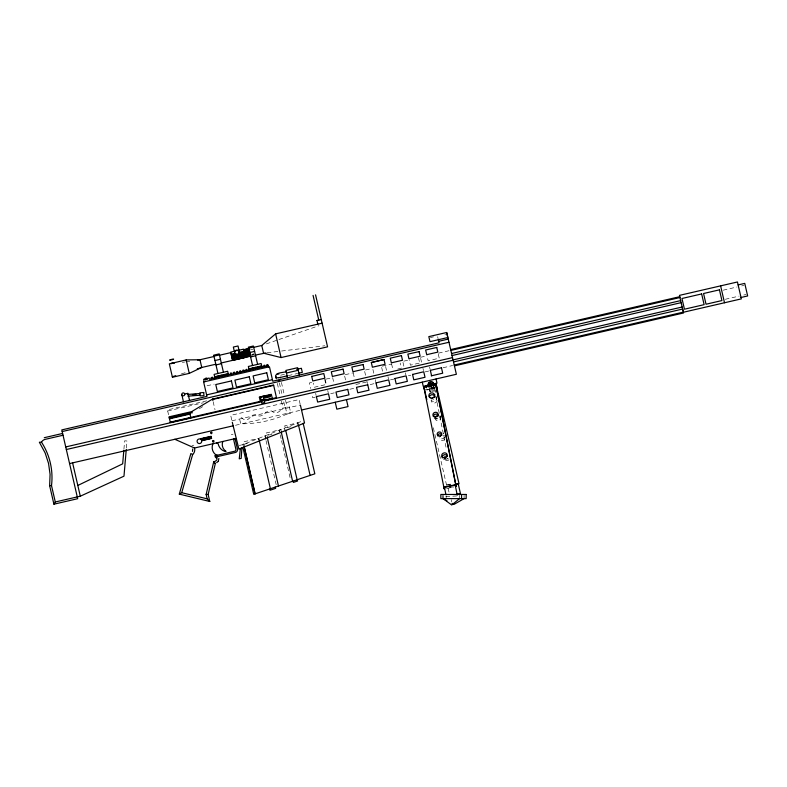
<?xml version="1.0" encoding="UTF-8"?>
<svg xmlns="http://www.w3.org/2000/svg" width="787" height="787" viewBox="0 0 787 787"><rect width="100%" height="100%" fill="white"/><g stroke="black" fill="none" stroke-linecap="round" stroke-linejoin="round"><path stroke-width="0.59" stroke-dasharray="3.94 2.95" d="M123.923 449.121L124.631 440.809L126.973 441.005L126.353 448.285M199.298 408.709L203.479 406.2M239.258 445.472L242.799 444.655L301.687 421.301M266.34 343.899L277.781 339.935M278.923 339.541L318.981 325.68M181.374 373.904L185.899 372.477M191.939 445.629L193.838 445.176M250.6 349.694L252.893 349.172M251.692 354.425L253.955 353.786M251.84 355.045L254.132 354.514M251.86 355.134L254.152 354.603M207.03 385.778L214.212 384.125M430.381 337.574L433.519 336.846M280.634 375.222L285.829 374.022M288.288 375.606L297.643 373.441M206.686 400.839L167.434 409.899L168.703 415.418M167.68 410.981L203.371 402.747M311.721 382.423L309.33 382.974L310.599 388.473M326.064 379.108L332.045 377.73M345.198 374.691L353.56 372.763M365.522 369.998L371.494 368.621M382.256 366.132L391.818 363.928M403.77 361.164L408.551 360.062M420.514 357.298L426.485 355.921M438.448 353.166L449.2 350.677M723.184 290.196L737.055 286.989M741.679 285.917L743.99 285.386M397.779 369.024L401.34 368.198L400.14 363.004M355.872 384.469L367.086 381.882M725.28 299.286L739.16 296.089M743.784 295.017L746.096 294.486M315.144 397.268L312.754 397.819L311.898 394.11M330.688 393.677L334.278 392.851M349.822 389.26L354.603 388.158M370.146 384.568L374.927 383.466M390.46 379.875L394.051 379.049M408.394 375.743L410.784 375.183M425.137 371.877L428.718 371.051M443.061 367.736L452.633 365.522M231.939 420.789L300.359 404.99M235.461 425.275L300.349 410.293M286.97 414.051L290.806 413.165L289.331 406.761L281.598 408.551A6.227 6.227 0 0 1 271.377 410.903L265.75 412.201A6.788 6.788 0 0 1 255.411 414.592L250.738 415.674A4.958 4.958 0 0 1 241.766 417.74L239.435 418.281L240.714 423.8A110.544 110.544 0 0 0 286.97 414.051L285.494 407.646M430.43 388.198L434.581 387.243L435.801 392.497M231.28 434.601L233.08 434.188M424.606 390.027L434.532 387.735M436.942 387.538L426.918 389.85L427.125 390.736L437.139 388.424M290.964 426.711L283.999 428.315L284.983 430.794M265.74 439.421L264.924 435.88L272.292 434.188M243.704 444.301L248.535 443.189M446.534 484.989L453.145 483.464M447.39 485.087L450.902 484.271M429.968 391.355L434.65 390.391L434.817 391.1L432.476 391.582M449.515 487.606L453.096 486.868M446.593 488.481L453.745 487.005M182.358 362.374L184.709 362.03M185.88 361.853L191.753 360.977M267.147 352.773L280.379 351.169M281.579 351.022L324.854 345.778M445.885 496.587L456.972 495.958M445.599 334.849L444.921 334.495M298.942 425.255L297.968 422.776L284.678 425.846L286.124 430.341M281.667 432.102L280.693 429.633L266.232 432.968L267.728 437.631M280.113 432.722L279.139 430.243L279.651 432.486M264.924 435.88L265.908 438.359M259.74 440.799L258.766 438.329L243.045 441.96L244.688 446.77M259.376 440.946L258.402 438.477L258.933 440.789M242.799 444.655L243.783 447.134M437.641 336.708L438.113 338.715M438.3 354.14L439.235 358.193L428.128 360.761L426.957 355.694M429.594 367.086L430.096 369.28M440.602 417.513L440.228 415.88A2.774 2.587 -13 0 1 435.477 418.31M429.387 388.434L430.597 393.697M420.642 358.321L421.616 362.571L410.411 365.168L409.181 359.846M422.944 368.326L423.495 370.677M418.468 357.701L419.687 363.023M448.128 488.314L449.623 494.767M433.322 427.744L446.632 485.431M402.974 362.354L403.938 366.506M405.384 372.792L405.876 374.917M391.572 363.889L393.018 370.126M385.61 366.486L386.633 370.893M387.961 376.668L388.473 378.881M381.665 367.401L382.679 371.808M372.91 369.428L373.923 373.825M375.261 379.6L375.773 381.813M364.676 371.444L365.748 376.088M366.939 381.272L367.49 383.643M353.196 372.881L354.534 378.675M344.667 376.078L345.739 380.721M332.635 377.622L333.983 383.436M325.12 379.236L326.33 384.469L314.22 387.263L313.256 383.082M327.726 390.509L328.248 392.762M324.697 379.334L325.907 384.568M315.617 393.303L316.138 395.556M300.191 404.252L299.109 399.56L230.689 415.359L232.027 421.173M297.447 422.983L297.939 425.098M281.421 382.423L284.422 395.438M285.514 400.17L287.157 407.263M279.375 382.895L282.376 395.91M283.743 401.823L285.11 407.735M277.329 383.367L280.064 395.192M281.431 401.114L283.064 408.207M280.192 434.827L281.284 439.53M281.549 440.7L284.264 452.446M284.53 453.617L290.226 478.28M266.016 440.602L276.64 486.622M213.149 401.695L215.008 409.732M434.149 387.745L435.536 394.7M435.772 395.9L439.608 415.113M439.844 416.313L446.062 447.537M429.456 388.709L430.125 392.064M446.15 495.751L446.18 497.866M464.094 495.397L464.094 498.201M459.323 495.397L459.323 498.201M451.718 499.676L451.718 501.811M443.081 495.397L443.081 498.201M442.914 495.397L442.914 498.201M432.417 387.696A1.279 1.141 -13 0 1 430.873 387.834M432.624 387.548A1.377 1.289 -13 0 1 430.961 387.725M433.096 387.479A2.764 2.469 -13 0 1 431.089 388.139M433.558 387.794A3.079 2.873 -13 0 1 430.558 388.483M432.771 387.706A3.079 2.873 -13 0 1 431.217 388.06M433.578 399.471A2.902 2.597 -13 0 1 432.88 399.757M437.828 418.045A2.646 2.371 -13 0 1 434.099 418.212M447.321 458.319A2.794 2.499 -13 0 1 446.878 458.86M446.298 459.283A2.794 2.499 -13 0 1 443.514 459.411M435.988 396.687A3.01 2.814 -13 0 1 435.782 400.672A3.01 2.814 -13 0 1 431.542 400.593M444.793 436.893A2.823 2.636 -13 0 1 440.022 437.995M442.973 433.617A2.823 2.636 -13 0 1 443.632 433.893M448.275 458.408A2.312 2.164 -13 0 1 446.613 459.018M437.139 400.327A3.01 2.814 -13 0 1 433.991 403.092A3.01 2.814 -13 0 1 431.148 400.219M435.772 397.858A3.01 2.814 -13 0 1 436.805 398.911M439.953 416.343A2.774 2.587 -13 0 1 438.831 420.563A2.774 2.587 -13 0 1 435.142 418.094M444.852 439.166A2.823 2.636 -13 0 1 439.677 437.739M443.347 435.25A2.823 2.636 -13 0 1 444.576 435.959M449.043 459.598A2.312 2.164 -13 0 1 445.058 459.529"/><path stroke-width="1.18" d="M241.914 447.872L241.186 458.378L239.238 458.831L240.399 448.472M123.825 450.312L122.674 463.838L77.815 485.461M126.254 449.495L123.982 476.174L80.294 496.213L55.297 501.978L53.919 504.192L49.64 485.658L50.073 474.305L48.538 463.395L45.134 452.918L39.35 442.215L41.495 442.186A5.647 5.647 0 0 1 45.203 439.353L63.029 435.241M213.71 461.802L215.353 463.386L208.152 494.452L209.775 501.476L207.158 498.83L206.145 494.452L213.71 461.802A5.794 5.794 0 0 0 216.435 460.365A1.741 1.741 0 0 0 216.582 457.975L217.792 456.332M179.298 494.118L190.897 453.528L192.638 454.552L181.728 492.701L179.298 494.118L209.775 501.476M192.49 451.404L192.726 448.954M218.373 461.084L218.875 458.388M218.097 461.457L216.681 462.648M253.68 347.352L261.756 345.483L275.617 333.875L322.109 323.182M459.569 498.614L451.718 505.018L443.081 498.614M170.356 422.55L169.038 416.854L191.644 411.64L212.549 399.078L273.571 384.991L276.483 397.622L264.55 400.376M464.094 498.614L454.02 504.388L451.994 503.336M214.025 356.501L199.977 359.748L186.165 359.915L169.333 363.84L172.432 377.258L189.264 373.372L201.757 367.47L215.815 364.224M173.396 359.374C175.324 357.996 164.276 361.528 172.963 359.521M174.261 363.092C176.18 362.05 169.136 363.643 171.212 363.791M286.183 371.789C282.651 372.763 272.951 372.369 276.267 378.744M172.314 376.766L175.708 375.694M197.232 368.896L201.757 367.47L199.977 359.748L197.626 360.102M44.269 437.7L62.616 433.44M278.283 380.554L279.828 380.21M438.713 341.322L448.236 339.069M316.994 320.535L321.273 319.552M235.864 350.933L230.64 352.133L232.549 360.387L245.416 357.416L243.508 349.162L237.074 350.648M213.946 356.157L219.425 354.888M248.564 348.169L253.601 346.998M219.504 355.242L230.758 352.635M243.37 349.733L249.105 348.425M243.439 350.028L249.154 348.651M243.557 350.549L249.282 349.231M231.122 354.199L234.556 353.402M239.14 352.34L249.459 349.959M231.329 355.085L235.913 354.022M239.346 353.235L249.656 350.854M231.555 356.068L249.892 351.838M214.959 360.544L220.439 359.275M249.577 352.546L254.614 351.386M231.781 357.042L250.118 352.851M232.008 358.055L250.345 353.825M232.214 358.931L250.551 354.691M243.832 356.983L250.709 355.399M233.631 359.856L250.827 355.891M221.295 362.964L250.876 356.127M255.46 355.075L265.947 352.92M215.972 364.922L221.452 363.663M250.591 356.934L255.627 355.773M261.756 345.483L263.547 353.206L281.077 357.564L327.569 346.831L315.557 294.83M205.574 378.242L206.253 378.085M214.654 376.776L228.21 373.648M248.918 368.867L261.707 365.916M205.318 379.718L205.978 379.57M268.092 365.748L209.421 379.295L209.135 378.055L203.636 379.324L204.207 381.813M184.689 394.031L187.906 393.293L189.549 400.416M296.699 369.359L301.372 368.277L302.316 372.359L298.814 373.176M286.458 373.008L298.224 370.293M278.421 377.878L276.65 377.662L275.716 376.353M279.001 377.75L287.127 375.871M206.617 394.897L272.44 379.708M62.183 431.551L448.974 342.256M384.007 359.541L371.307 362.473L372.399 367.224L385.109 364.292L384.007 359.541L371.326 362.551M311.721 376.422L323.801 373.53L324.883 378.193L312.773 380.987L311.691 376.324M343.063 369.133L331.288 371.798L332.37 376.461L344.126 373.746L343.053 369.083M363.082 364.568L351.848 367.047L352.93 371.72L364.135 369.133L363.063 364.46M419.097 351.632L407.863 354.12L408.935 358.783L420.15 356.196L419.068 351.533M436.755 347.451L425.649 350.008L426.721 354.681L437.838 352.114L436.755 347.451M212.638 399.462L273.66 385.374M450.666 349.585L679.761 296.689M450.862 350.422L679.958 297.535M738.127 284.924L744.748 283.389L747.65 295.951L741.02 297.476M169.215 417.631L191.821 412.418M169.372 418.32L189.598 413.657M259.425 397.474L265.976 395.969M268.16 395.458L270.344 394.956M451.571 353.511L680.676 300.614M169.49 418.822L189.982 414.09M264.698 397.189L270.285 395.9M452.043 355.547L681.139 302.651M261.038 400.032L263.979 399.353L261.058 400.111M263.547 400.367L272.282 398.35M170.258 422.147L262.16 400.927M263.635 400.75L269.095 399.491M171.477 422.235L190.828 417.769M65.734 446.927L262.12 401.586M264.521 401.026L452.525 357.623M453.056 359.905L682.152 307.019M66.334 449.525L453.125 360.23M453.519 361.941L682.614 309.055M316.394 396.648L328.474 393.775L329.743 399.275L317.643 402.068L316.374 396.569M347.746 389.408L335.97 392.044L337.239 397.543L348.995 394.828L347.726 389.329M367.755 384.794L356.521 387.302L357.79 392.792L369.005 390.204L367.736 384.715M376.019 382.885L388.699 379.875L389.968 385.364L377.268 388.296L375.999 382.807M394.956 378.508L406.092 375.861L407.361 381.351L396.205 383.928L394.936 378.429M412.555 374.445L423.75 371.779L425.019 377.278L413.805 379.865L412.536 374.366M430.341 370.343L441.448 367.775M454.237 365.03L683.332 312.134M683.362 312.262L741.344 298.873L737.449 281.982L679.456 295.371L683.529 312.98L454.424 365.866M431.266 375.832L442.697 373.195L441.438 367.696M69.571 463.573L233.1 425.826M301.529 410.027L456.371 374.278L446.721 332.488L428.826 336.62L429.987 341.656L447.813 337.534L446.652 332.507M428.984 385.01L423.249 386.328L422.285 382.148M433.568 383.948L437.001 383.151L436.037 378.97M201.206 438.9L211.152 436.598M211.191 436.765L201.246 439.067L211.221 436.874M201.305 439.333L211.26 437.07M201.354 439.53L211.3 437.238M201.403 439.746L211.349 437.444M201.442 439.894L211.388 437.611M201.472 440.061L211.428 437.769M201.541 440.327L211.487 438.034M201.58 440.494L211.526 438.202M201.639 440.75L211.585 438.457L211.083 436.293L199.475 438.969A2.302 2.302 0 0 0 197.094 441.389A2.302 2.302 0 0 0 199.711 443.553A2.302 2.302 0 0 0 201.639 440.75L201.138 438.585M174.832 439.274L194.507 448.01L236.011 438.428M53.919 504.192L77.687 498.702L61.799 429.909L206.961 396.392L203.626 381.951L269.449 366.752L272.784 381.203L439.057 342.817L438.339 339.728M455.84 484.261L458.182 483.72L460.415 493.41L456.903 494.216M455.732 484.585L459.037 483.828L436.352 385.591M455.722 484.713L443.789 487.173L444.202 488.963L423.898 387.361L435.831 384.902L456.135 486.514L435.831 384.902M431.414 386.387L429.072 386.87L428.846 385.748A2.764 2.469 -13 0 1 430.469 381.626A2.764 2.469 -13 0 1 433.539 384.784L433.706 385.492A2.764 2.469 -13 0 0 432.693 382.649M445.914 494.561L444.429 487.31L455.201 485.097L455.496 486.376M277.29 373.835L278.864 374.1M187.631 394.444L199.957 393.5M192.431 394.641L196.002 394.366M187.857 396.156L200.085 395.222M49.64 485.658L51.499 485.54L55.297 501.978M206.145 494.452L208.152 494.452M216.582 457.975A1.938 1.938 0 0 1 215.136 455.653L217.025 455.899M215.136 455.653L218.373 456.401L235.352 452.486A2.823 2.823 0 0 0 237.467 449.092L235.057 438.654M181.728 492.701L207.158 498.83M216.514 442.933L218.147 443.75A10.015 10.015 0 0 0 224.698 451.354L226.066 451.374A8.057 8.057 0 0 1 222.839 441.477M442.914 498.614L446.947 500.709M297.161 479.745L297.584 481.005L293.374 482.421L292.951 481.162M275.224 487.104L275.647 488.363L269.98 490.262L269.557 489.002M214.497 462.559L214.802 463.533M720.617 285.868L724.512 302.759M683.106 310.029L683.382 311.209M435.978 383.387L437.139 388.424M430.322 370.264L431.591 375.763M428.846 385.748L429.013 386.456A2.764 2.469 -13 0 1 428.531 384.036M425.964 385.709L426.446 387.775M424.232 388.394L426.81 399.57M423.898 387.361L424.311 389.152M444.429 487.31L444.724 488.589M346.447 399.658L348.041 406.584L336.836 409.171L335.242 402.246M313.069 295.4L318.774 320.122L316.984 320.506L317.83 324.175M299.326 375.074L297.624 367.706L285.868 370.421L287.56 377.79M300.467 405.433L304.53 423.032L238.884 449.072L232.293 422.304M303.162 423.288L314.83 473.823L253.739 494.305L242.927 447.469M298.519 425.167L310.117 475.407M275.617 333.875L281.077 357.564M280.231 377.288L280.349 377.799M285.681 430.223L297.122 479.755M268.387 366.998L267.806 364.509L266.773 364.745L267.059 365.994M281.234 431.974L292.616 481.27M265.052 366.457L264.757 365.207L263.724 365.453L264.009 366.693M272.371 398.743L271.348 394.317L259.336 397.091L260.359 401.508M269.99 394.631L270.472 396.737L264.894 398.025L264.412 395.92M261.992 367.165L261.156 363.525L248.367 366.476L249.204 370.116M260.812 366.122L261.097 367.372M258.795 366.585L259.08 367.834M257.605 364.342L253.375 346.005L248.338 347.165L252.568 365.502M257.949 366.781L258.244 368.031M255.942 367.244L256.228 368.493M254.919 367.48L255.214 368.729M252.912 367.942L253.198 369.192M252.037 368.149L252.322 369.388M267.285 437.523L278.48 486.012M250.02 368.611L250.305 369.86M247.187 370.579L246.902 369.329L245.918 369.556L246.213 370.805M244.196 371.267L243.901 370.028L242.701 370.303L242.986 371.543M238.992 350.205L238.018 345.975L233.345 347.047L234.319 351.287M259.307 440.671L270.394 488.717M240.97 372.015L240.684 370.766L239.71 370.992L239.996 372.241M237.979 372.704L237.694 371.454L236.582 371.71L236.867 372.959M234.851 373.422L234.565 372.182L233.296 372.477L233.582 373.717M231.565 374.179L231.28 372.94L230.227 373.186L230.512 374.425M228.496 374.897L227.659 371.257L214.103 374.386L214.94 378.026M244.521 447.842L255.145 493.833M244.137 446.701L255.027 493.872M227.089 373.904L227.374 375.153M225.072 374.376L225.357 375.615M223.429 372.231L219.199 353.894L213.72 355.163L217.95 373.5M223.99 374.622L224.275 375.871M221.973 375.084L222.259 376.334M220.921 375.33L221.206 376.579M218.904 375.793L219.189 377.042M233.513 439.008L235.825 449.013A1.948 1.948 0 0 1 235.097 451.138L218.068 455.073L215.412 454.463A9.11 9.11 0 0 1 212.943 443.76M217.93 376.019L218.225 377.268M215.923 376.481L216.209 377.73M212.923 378.488L212.638 377.239L211.152 377.583L211.437 378.832M212.549 399.078L212.883 400.553M207.119 379.304L206.902 378.36L205.22 378.744L205.446 379.688M206.597 378.429L206.814 379.373M205.525 378.675L205.751 379.619M186.165 359.915L189.264 373.372M191.644 411.64L191.979 413.106M189.706 412.9L190.867 417.946M181.827 394.69L183.469 401.823M72.601 462.874L80.294 496.213M455.201 485.097L457.237 495.121M433.539 384.784L433.765 385.905M199.524 393.539L199.573 394.1M461.566 494.462L461.566 498.614M41.495 442.186A64.8 64.8 0 0 1 51.499 485.54M194.507 448.01A6.434 6.434 0 0 1 192.638 454.552M433.421 383.958A2.764 2.469 -13 0 1 434.06 385.748M428.826 386.82A2.764 2.469 -13 0 1 428.738 384.922M433.273 383.289A2.764 2.469 -13 0 1 433.421 386.309M429.063 386.683A2.764 2.469 -13 0 1 428.581 384.253M428.915 383.663A2.764 2.469 -13 0 1 429.397 383.161M430.125 384.371A1.279 1.141 -13 0 1 430.627 383.967M431.276 383.84A1.279 1.141 -13 0 1 432.319 384.45M429.968 385.305A1.279 1.141 -13 0 1 431.06 383.613A1.279 1.141 -13 0 1 432.309 385.099M428.856 383.436A2.764 2.469 -13 0 1 429.948 382.561M429.348 396.727A2.902 2.597 -13 0 1 434.916 396.471M433.332 416.559A2.646 2.371 -13 0 1 438.507 415.713M437.582 435.86A2.243 2.007 -13 0 1 441.969 435.142A2.823 2.636 -13 0 0 440.12 436.421M442.225 457.936A2.794 2.499 -13 0 1 447.321 455.801M445.019 458.349A2.312 2.164 -13 0 1 444.429 456.804M431.62 398.812A3.01 2.814 -13 0 1 434.286 397.455M435.27 417.415A2.774 2.587 -13 0 1 438.752 415.644M444.803 458.437A2.312 2.164 -13 0 1 447.223 456.312M238.982 352.123A2.253 2.086 -13 0 1 237.399 355.33A2.253 2.086 -13 0 1 234.89 352.832M210.591 432.653C211.536 436.008 213.257 430.41 210.591 432.653M212.5 441.094C213.503 444.655 215.313 438.713 212.5 441.094M231.417 380.928L215.766 384.538L217.379 391.513L233.021 387.902L231.417 380.928M249.292 376.796L234.89 380.121L236.503 387.096L250.896 383.781L249.292 376.796M266.763 372.763L253.109 375.92L254.722 382.895L268.377 379.737L266.763 372.763M401.419 355.606L390.263 358.193L391.336 362.846L402.501 360.269L401.419 355.606M701.65 293.945L681.975 298.489L684.444 309.202L704.119 304.658L701.65 293.945M719.446 289.842L703.558 293.512L706.028 304.225L721.925 300.555L719.446 289.842M263.271 396.284L260.33 396.963L261.776 403.219L264.707 402.501L263.271 396.284M203.725 392.506L199.898 392.802L200.144 395.93L203.961 395.635L203.725 392.506M466.17 494.462L440.838 494.462L440.838 498.614L466.17 498.614L466.17 494.462M182.486 395.605A1.466 1.466 0 0 0 184.729 394.415A1.466 1.466 0 0 0 182.574 393.067A1.466 1.466 0 0 0 182.486 395.605M430.519 385.148A1.279 1.141 -13 0 0 432.201 383.79A1.279 1.141 -13 0 0 430.135 383.21A1.279 1.141 -13 0 0 430.519 385.148M430.273 397.799A2.902 2.597 -13 0 0 434.601 395.349A2.902 2.597 -13 0 0 430.273 393.284A2.902 2.597 -13 0 0 430.273 397.799M434.227 416.766A2.646 2.371 -13 0 0 438.182 414.533A2.646 2.371 -13 0 0 434.227 412.644A2.646 2.371 -13 0 0 434.227 416.766M438.28 435.752A2.243 2.007 -13 0 0 441.625 433.863A2.243 2.007 -13 0 0 438.28 432.27A2.243 2.007 -13 0 0 438.28 435.752M443.101 457.611A2.794 2.499 -13 0 0 447.282 455.25A2.794 2.499 -13 0 0 443.101 453.253A2.794 2.499 -13 0 0 443.101 457.611M235.726 354.032A2.253 2.086 -13 0 0 239.051 352.045A2.253 2.086 -13 0 0 235.647 350.402A2.253 2.086 -13 0 0 235.726 354.032"/></g></svg>
